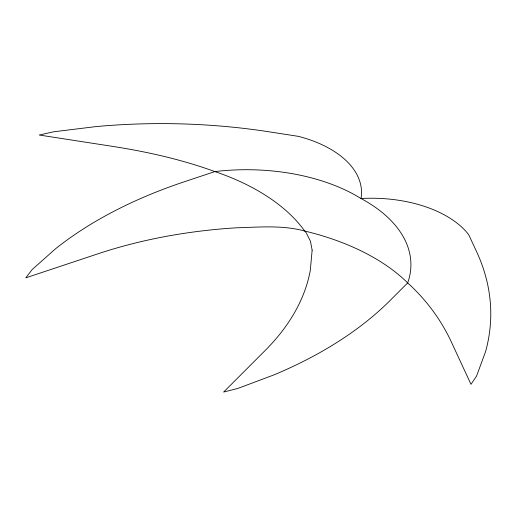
<?xml version="1.0" encoding="UTF-8"?>
<svg xmlns="http://www.w3.org/2000/svg" width="516" height="516" viewBox="0 0 516 516"><rect width="100%" height="100%" fill="white"/><g stroke="black" fill="none" stroke-linecap="round" stroke-linejoin="round"><path stroke-width="0.77" d="M312.141 250.157L310.31 270.294A351.112 202.717 0 0 1 265.192 350.461L223.621 392.057L237.773 388.458L274.293 374.764A415.98 240.166 0 0 0 390.032 300.551L407.679 282.897A156.367 90.274 0 0 0 361.019 198.525A106.438 61.449 0 0 0 298.454 136.366L268.959 131.793A415.98 240.166 0 0 0 96.221 126.568L53.632 131.793L39.216 135.024L108.25 145.706C144.467 151.169 180.413 159.018 214.875 171.583A156.367 90.274 0 0 1 361.019 198.525A106.438 61.449 0 0 1 468.676 234.645L476.597 251.673A415.98 240.166 0 0 1 485.646 351.402L476.597 375.99L470.998 384.317L452.5 344.456C442.051 321.055 426.648 300.106 407.679 282.897A214.533 123.859 0 0 0 304.724 231.026A214.533 123.859 0 0 0 214.875 171.583L184.296 181.774A415.98 240.166 0 0 0 55.754 248.596L32.037 269.675L25.8 277.847L97.853 253.846A351.112 202.717 0 0 1 236.709 227.795C259.367 227.163 282.555 224.963 304.724 231.026L306.317 232.935L310.471 241.307L312.141 250.157"/></g></svg>
